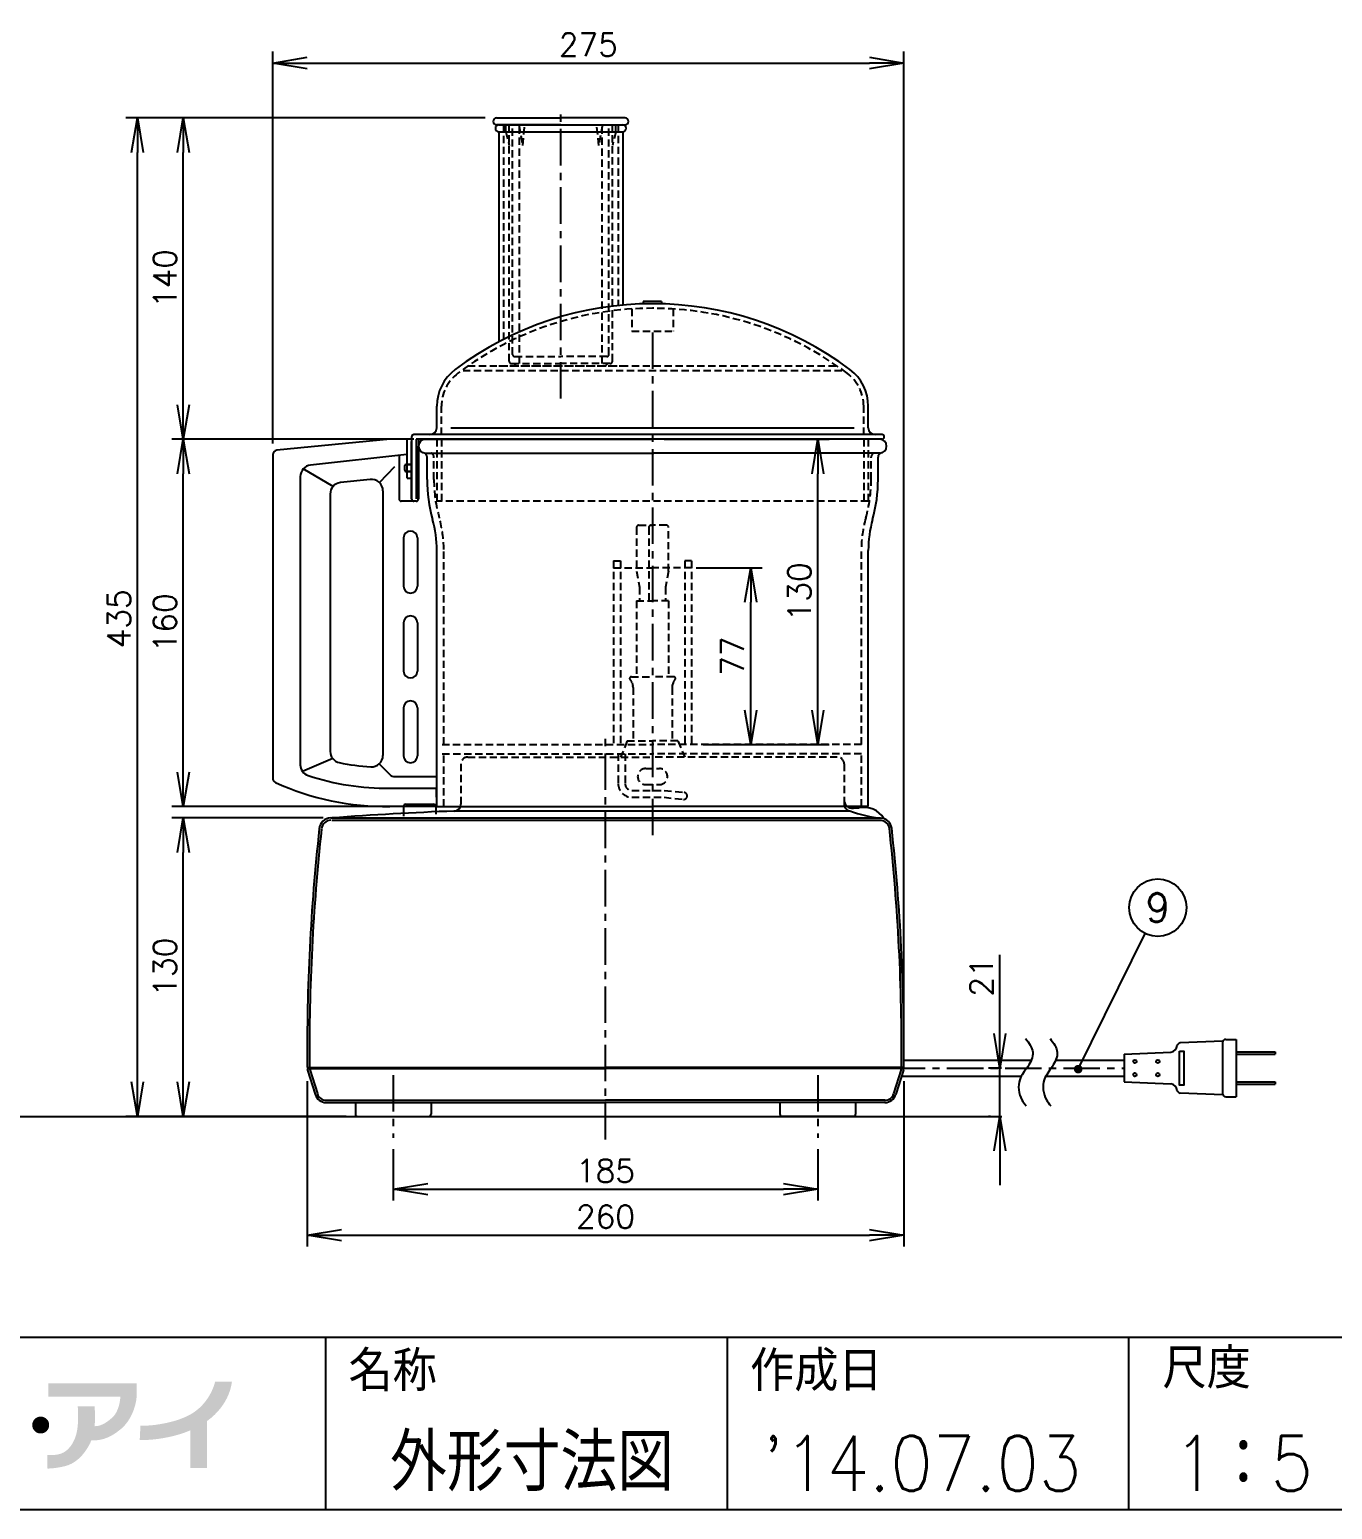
# Model space of a CAD drawing. Extents: x 115 to 2025, y 0 to 1377.
# Drawn here: x 586 to 1154, y 0 to 645 of the extents above; entities that cross this region are included whole.
import ezdxf
from ezdxf.enums import TextEntityAlignment as Align

# ---------------------------------------------------------------- set-up
doc = ezdxf.new("R2010")
doc.units = 0
doc.header["$LTSCALE"] = 0.5
doc.header["$MEASUREMENT"] = 0
doc.header["$PDMODE"] = 3
doc.header["$PDSIZE"] = 2.5
doc.linetypes.add('CENTER', pattern=[50.8, 31.75, -6.35, 6.35, -6.35])
doc.linetypes.add('HIDDEN', pattern=[9.525, 6.35, -3.175])
doc.layers.get('0').update_dxf_attribs({"linetype": 'CONTINUOUS'})
doc.layers.get('Defpoints').update_dxf_attribs({"linetype": 'CONTINUOUS'})
for name, color, linetype in [('DANMEN', 7, 'CONTINUOUS'), ('SUNPOU', 7, 'CONTINUOUS'), ('WAKU', 7, 'CONTINUOUS')]:
    doc.layers.add(name, color=color, linetype=linetype)
doc.styles.get("Standard").update_dxf_attribs({"font": 'romans.shx', "bigfont": 'extfont.shx'})
doc.dimstyles.get("Standard").update_dxf_attribs({"dimscale": 5, "dimtxt": 2, "dimasz": 3, "dimexe": 1, "dimexo": 1, "dimgap": 0.6, "dimtad": 3, "dimdec": 0, "dimzin": 0, "dimdsep": 46, "dimtxsty": 'STANDARD', "dimblk": 'OPEN', "dimcen": 1.5, "dimadec": 0, "dimazin": 0, "dimtfac": 1, "dimtdec": 0, "dimtmove": 0, "dimatfit": 0, "dimldrblk": 'OPEN', "dimfxl": 1, "dimtolj": 1, "dimtzin": 0, "dimarcsym": 0})

# ---------------------------------------------------------------- blocks, each defined once
blk = doc.blocks.new('_OPEN')
at = {"color": 0, "linetype": 'ByBlock'}
for p, q in [((-1, 0.167), (0, 0)), ((0, 0), (-1, -0.167)), ((0, 0), (-1, 0))]:
    blk.add_line(p, q, dxfattribs=at)
blk = doc.blocks.new('*D7')
at = {"layer": 'Defpoints', "color": 0}
for p in [(744.54, 161.93), (929.54, 161.93), (929.54, 139.52)]:
    blk.add_point(p, dxfattribs=at)
at = {"layer": 'SUNPOU', "color": 0, "lineweight": -2}
for p, q in [((744.54, 156.93), (744.54, 134.52)), ((929.54, 156.93), (929.54, 134.52)), ((759.54, 139.52), (914.54, 139.52))]:
    blk.add_line(p, q, dxfattribs=at)
at = {"layer": 'SUNPOU', "color": 0, "lineweight": -2, "xscale": 15, "yscale": 15, "zscale": 15, "rotation": 180}
blk.add_blockref('_OPEN', (744.54, 139.52), dxfattribs=at)
at = {"layer": 'SUNPOU', "color": 0, "lineweight": -2, "xscale": 15, "yscale": 15, "zscale": 15}
blk.add_blockref('_OPEN', (929.54, 139.52), dxfattribs=at)
at = {"layer": 'SUNPOU', "color": 0, "insert": (837.04, 147.52), "char_height": 10, "attachment_point": 5}
blk.add_mtext('\\A1;185', dxfattribs=at)
blk = doc.blocks.new('*D8')
at = {"layer": 'Defpoints', "color": 0}
for p in [(707.04, 191.55), (967.03, 191.55), (967.03, 119.52)]:
    blk.add_point(p, dxfattribs=at)
at = {"layer": 'SUNPOU', "color": 0, "lineweight": -2}
for p, q in [((707.04, 186.55), (707.04, 114.52)), ((967.03, 186.55), (967.03, 114.52)), ((722.04, 119.52), (952.03, 119.52))]:
    blk.add_line(p, q, dxfattribs=at)
at = {"layer": 'SUNPOU', "color": 0, "lineweight": -2, "xscale": 15, "yscale": 15, "zscale": 15, "rotation": 180}
blk.add_blockref('_OPEN', (707.04, 119.52), dxfattribs=at)
at = {"layer": 'SUNPOU', "color": 0, "lineweight": -2, "xscale": 15, "yscale": 15, "zscale": 15}
blk.add_blockref('_OPEN', (967.03, 119.52), dxfattribs=at)
at = {"layer": 'SUNPOU', "color": 0, "insert": (837.04, 127.52), "char_height": 10, "attachment_point": 5}
blk.add_mtext('\\A1;260', dxfattribs=at)
blk = doc.blocks.new('*D9')
at = {"layer": 'Defpoints', "color": 0}
for p in [(653.03, 466.26), (758.54, 466.26), (764.32, 306.25)]:
    blk.add_point(p, dxfattribs=at)
at = {"layer": 'SUNPOU', "color": 0, "lineweight": -2}
for p, q in [((753.54, 466.26), (648.03, 466.26)), ((653.03, 321.25), (653.03, 451.26)), ((759.32, 306.25), (648.03, 306.25))]:
    blk.add_line(p, q, dxfattribs=at)
at = {"layer": 'SUNPOU', "color": 0, "lineweight": -2, "xscale": 15, "yscale": 15, "zscale": 15}
for p, rotation in [((653.03, 466.26), 90), ((653.03, 306.25), 270)]:
    blk.add_blockref('_OPEN', p, dxfattribs=dict(at, rotation=rotation))
at = {"layer": 'SUNPOU', "color": 0, "insert": (645.03, 386.25), "char_height": 10, "attachment_point": 5, "rotation": 90}
blk.add_mtext('\\A1;160', dxfattribs=at)
blk = doc.blocks.new('*D10')
at = {"layer": 'Defpoints', "color": 0}
for p in [(653.03, 301.25), (718.94, 301.25), (679.61, 171.25)]:
    blk.add_point(p, dxfattribs=at)
at = {"layer": 'SUNPOU', "color": 0, "lineweight": -2}
for p, q in [((713.94, 301.25), (648.03, 301.25)), ((653.03, 186.25), (653.03, 286.25)), ((674.61, 171.25), (648.03, 171.25))]:
    blk.add_line(p, q, dxfattribs=at)
at = {"layer": 'SUNPOU', "color": 0, "lineweight": -2, "xscale": 15, "yscale": 15, "zscale": 15}
for p, rotation in [((653.03, 301.25), 90), ((653.03, 171.25), 270)]:
    blk.add_blockref('_OPEN', p, dxfattribs=dict(at, rotation=rotation))
at = {"layer": 'SUNPOU', "color": 0, "insert": (645.03, 236.25), "char_height": 10, "attachment_point": 5, "rotation": 90}
blk.add_mtext('\\A1;130', dxfattribs=at)
blk = doc.blocks.new('*D11')
at = {"layer": 'Defpoints', "color": 0}
for p in [(1008.88, 192.3), (1014.67, 192.3), (1009.78, 171.25)]:
    blk.add_point(p, dxfattribs=at)
at = {"layer": 'SUNPOU', "color": 0, "lineweight": -2}
for p, q in [((1008.88, 207.3), (1008.88, 241.63)), ((1009.67, 192.3), (1003.88, 192.3)), ((1008.88, 171.25), (1008.88, 192.3)), ((1004.78, 171.25), (1003.88, 171.25)), ((1008.88, 156.25), (1008.88, 141.25))]:
    blk.add_line(p, q, dxfattribs=at)
at = {"layer": 'SUNPOU', "color": 0, "lineweight": -2, "xscale": 15, "yscale": 15, "zscale": 15}
for p, rotation in [((1008.88, 192.3), 270), ((1008.88, 171.25), 90)]:
    blk.add_blockref('_OPEN', p, dxfattribs=dict(at, rotation=rotation))
at = {"layer": 'SUNPOU', "color": 0, "insert": (1000.88, 231.97), "char_height": 10, "attachment_point": 5, "rotation": 90}
blk.add_mtext('\\A1;21', dxfattribs=at)
blk = doc.blocks.new('*D13')
at = {"layer": 'Defpoints', "color": 0}
for p in [(871.54, 410.26), (900.31, 410.26), (874.54, 333.26)]:
    blk.add_point(p, dxfattribs=at)
at = {"layer": 'SUNPOU', "color": 0, "lineweight": -2}
for p, q in [((876.54, 410.26), (905.31, 410.26)), ((900.31, 348.26), (900.31, 395.26)), ((879.54, 333.26), (905.31, 333.26))]:
    blk.add_line(p, q, dxfattribs=at)
at = {"layer": 'SUNPOU', "color": 0, "lineweight": -2, "xscale": 15, "yscale": 15, "zscale": 15}
for p, rotation in [((900.31, 410.26), 90), ((900.31, 333.26), 270)]:
    blk.add_blockref('_OPEN', p, dxfattribs=dict(at, rotation=rotation))
at = {"layer": 'SUNPOU', "color": 0, "insert": (892.31, 371.76), "char_height": 10, "attachment_point": 5, "rotation": 90}
blk.add_mtext('\\A1;77', dxfattribs=at)
blk = doc.blocks.new('*D28')
at = {"layer": 'Defpoints', "color": 0}
for p in [(653.03, 606.26), (789.54, 606.26), (754.54, 466.26)]:
    blk.add_point(p, dxfattribs=at)
at = {"layer": 'SUNPOU', "color": 0, "lineweight": -2}
for p, q in [((784.54, 606.26), (648.03, 606.26)), ((653.03, 481.26), (653.03, 591.26)), ((749.54, 466.26), (648.03, 466.26))]:
    blk.add_line(p, q, dxfattribs=at)
at = {"layer": 'SUNPOU', "color": 0, "lineweight": -2, "xscale": 15, "yscale": 15, "zscale": 15}
for p, rotation in [((653.03, 606.26), 90), ((653.03, 466.26), 270)]:
    blk.add_blockref('_OPEN', p, dxfattribs=dict(at, rotation=rotation))
at = {"layer": 'SUNPOU', "color": 0, "insert": (645.03, 536.26), "char_height": 10, "attachment_point": 5, "rotation": 90}
blk.add_mtext('\\A1;140', dxfattribs=at)
blk = doc.blocks.new('*D29')
at = {"layer": 'Defpoints', "color": 0}
for p in [(633.03, 606.26), (789.54, 606.26), (729.04, 171.25)]:
    blk.add_point(p, dxfattribs=at)
at = {"layer": 'SUNPOU', "color": 0, "lineweight": -2}
for p, q in [((784.54, 606.26), (628.03, 606.26)), ((633.03, 186.25), (633.03, 591.26)), ((724.04, 171.25), (628.03, 171.25))]:
    blk.add_line(p, q, dxfattribs=at)
at = {"layer": 'SUNPOU', "color": 0, "lineweight": -2, "xscale": 15, "yscale": 15, "zscale": 15}
for p, rotation in [((633.03, 606.26), 90), ((633.03, 171.25), 270)]:
    blk.add_blockref('_OPEN', p, dxfattribs=dict(at, rotation=rotation))
at = {"layer": 'SUNPOU', "color": 0, "insert": (625.03, 388.02), "char_height": 10, "attachment_point": 5, "rotation": 90}
blk.add_mtext('\\A1;435', dxfattribs=at)
blk = doc.blocks.new('*D35')
at = {"layer": 'Defpoints', "color": 0}
for p in [(857.54, 466.26), (929.54, 466.26), (874.54, 333.26)]:
    blk.add_point(p, dxfattribs=at)
at = {"layer": 'SUNPOU', "color": 0, "lineweight": -2}
for p, q in [((862.54, 466.26), (934.54, 466.26)), ((929.54, 348.26), (929.54, 451.26)), ((879.54, 333.26), (934.54, 333.26))]:
    blk.add_line(p, q, dxfattribs=at)
at = {"layer": 'SUNPOU', "color": 0, "lineweight": -2, "xscale": 15, "yscale": 15, "zscale": 15}
for p, rotation in [((929.54, 466.26), 90), ((929.54, 333.26), 270)]:
    blk.add_blockref('_OPEN', p, dxfattribs=dict(at, rotation=rotation))
at = {"layer": 'SUNPOU', "color": 0, "insert": (921.54, 399.76), "char_height": 10, "attachment_point": 5, "rotation": 90}
blk.add_mtext('\\A1;130', dxfattribs=at)
blk = doc.blocks.new('*D52')
at = {"layer": 'Defpoints', "color": 0}
for p in [(967.03, 630.18), (692.04, 459.46), (967.03, 188.8)]:
    blk.add_point(p, dxfattribs=at)
at = {"layer": 'SUNPOU', "color": 0, "lineweight": -2}
for p, q in [((692.04, 464.46), (692.04, 635.18)), ((967.03, 193.8), (967.03, 635.18)), ((707.04, 630.18), (952.03, 630.18))]:
    blk.add_line(p, q, dxfattribs=at)
at = {"layer": 'SUNPOU', "color": 0, "lineweight": -2, "xscale": 15, "yscale": 15, "zscale": 15, "rotation": 180}
blk.add_blockref('_OPEN', (692.04, 630.18), dxfattribs=at)
at = {"layer": 'SUNPOU', "color": 0, "lineweight": -2, "xscale": 15, "yscale": 15, "zscale": 15}
blk.add_blockref('_OPEN', (967.03, 630.18), dxfattribs=at)
at = {"layer": 'SUNPOU', "color": 0, "insert": (829.53, 638.18), "char_height": 10, "attachment_point": 5}
blk.add_mtext('\\A1;275', dxfattribs=at)

msp = doc.modelspace()

# ---------------------------------------------------------------- hatches: boundary and pattern name
at = {"layer": 'WAKU'}
h = msp.add_hatch(color=1, dxfattribs=at)
edge = h.paths.add_edge_path()
edge.add_spline(control_points=[(632.75, 50.8), (632.75, 50.8), (632.75, 54.88), (632.75, 54.88), (632.75, 54.88), (594.26, 54.88), (594.26, 54.88), (594.26, 54.88), (594.26, 49.08), (594.26, 49.08), (594.26, 49.08), (625.63, 49.08), (625.63, 49.08), (625.52, 47.53), (624.97, 42.7), (622.25, 40.16), (618.98, 37.12), (616.6, 36.25), (614.42, 36.25), (614.41, 36.25), (614.4, 36.25), (614.38, 36.25), (614.84, 40.73), (614.34, 44.95), (614.34, 44.95), (614.34, 44.95), (606.95, 44.95), (606.95, 44.95), (606.95, 44.95), (607.43, 43.71), (607.1, 37.26), (606.73, 30.3), (603.69, 26.46), (601.01, 24.87), (598.32, 23.27), (593.82, 23.7), (593.82, 23.7), (593.82, 23.7), (593.82, 17.83), (593.82, 17.83), (593.82, 17.83), (596.14, 17.62), (601.22, 18.78), (605.72, 19.79), (609.6, 23.21), (612.46, 28.85), (612.53, 28.99), (612.81, 29.87), (612.87, 30.02), (616.36, 30.06), (620.34, 30.32), (626.02, 35.16), (630.44, 38.93), (632.17, 44.84), (632.62, 48.07), (632.62, 48.07), (632.75, 50.8), (632.75, 50.8)], knot_values=[0, 0, 0, 0, 1, 1, 1, 2, 2, 2, 3, 3, 3, 4, 4, 4, 5, 5, 5, 6, 6, 6, 7, 7, 7, 8, 8, 8, 9, 9, 9, 10, 10, 10, 11, 11, 11, 12, 12, 12, 13, 13, 13, 14, 14, 14, 15, 15, 15, 16, 16, 16, 17, 17, 17, 18, 18, 18, 19, 19, 19, 19], degree=3, periodic=0)
h = msp.add_hatch(color=1, dxfattribs=at)
edge = h.paths.add_edge_path()
edge.add_spline(control_points=[(674.23, 55.69), (674.23, 55.69), (666.91, 55.69), (666.91, 55.69), (666.89, 55.57), (664.79, 45.48), (654.9, 40.72), (651.18, 38.93), (647.89, 38.14), (645.1, 37.55), (638.95, 36.25), (634.42, 36.46), (634.37, 36.46), (634.37, 36.46), (634.05, 30.24), (634.05, 30.24), (634.26, 30.23), (639.39, 29.98), (646.39, 31.46), (649.17, 32.05), (652.38, 32.86), (656.11, 34.45), (656.11, 34.45), (656.11, 18.05), (656.11, 18.05), (656.11, 18.05), (663.36, 18.05), (663.36, 18.05), (663.36, 18.05), (663.36, 38.48), (663.36, 38.48), (673.54, 45.8), (674.12, 55.2), (674.23, 55.69)], knot_values=[0, 0, 0, 0, 1, 1, 1, 2, 2, 2, 3, 3, 3, 4, 4, 4, 5, 5, 5, 6, 6, 6, 7, 7, 7, 8, 8, 8, 9, 9, 9, 10, 10, 10, 11, 11, 11, 11], degree=3, periodic=0)
h = msp.add_hatch(color=1, dxfattribs=at)
edge = h.paths.add_edge_path()
edge.add_spline(control_points=[(594.59, 36.76), (594.59, 34.72), (592.93, 33.07), (590.89, 33.07), (588.85, 33.07), (587.2, 34.72), (587.2, 36.76), (587.2, 38.8), (588.85, 40.45), (590.89, 40.45), (592.93, 40.45), (594.59, 38.8), (594.59, 36.76)], knot_values=[0, 0, 0, 0, 1, 1, 1, 2, 2, 2, 3, 3, 3, 4, 4, 4, 4], degree=3, periodic=0)

# ---------------------------------------------------------------- linework, layer by layer
at = {"color": 2}
for p, q in [((789.54, 606.26), (817.54, 606.26)), ((845.54, 606.26), (817.54, 606.26)), ((817.54, 603.26), (789.54, 603.26)), ((790.54, 603.26), (844.54, 603.26)), ((790.54, 600.26), (844.54, 600.26)), ((790.54, 600.26), (790.54, 508.68)), ((817.54, 603.26), (845.54, 603.26)), ((844.54, 600.26), (844.54, 524.72)), ((763.54, 471.25), (763.54, 480.62)), ((951.54, 471.25), (951.54, 480.62)), ((769.68, 471.26), (945.39, 471.26)), ((743.14, 466.26), (693.82, 461.45)), ((750.49, 466.26), (743.14, 466.26)), ((752.54, 466.26), (745.54, 466.26)), ((750.49, 466.26), (750.49, 459.63)), ((750.54, 455.26), (750.54, 466.26)), ((752.54, 467.26), (752.54, 440.26)), ((752.54, 440.26), (752.54, 465.26)), ((957.54, 468.26), (753.54, 468.26)), ((754.54, 466.26), (754.54, 440.26)), ((957.54, 466.26), (754.54, 466.26)), ((755.54, 466.26), (755.54, 440.26)), ((758.04, 466.26), (857.54, 466.26)), ((956.54, 466.26), (857.54, 466.26)), ((692.04, 459.46), (692.04, 318.54)), ((750.49, 459.63), (708.5, 455)), ((747.04, 459.19), (747.04, 440.26)), ((755.54, 463.26), (755.54, 440.26)), ((755.54, 440.26), (755.54, 463.26)), ((755.54, 463.26), (755.54, 440.26)), ((758.54, 460.26), (858.04, 460.26)), ((759.26, 448.71), (759.26, 458.42)), ((956.54, 460.26), (857.54, 460.26)), ((955.81, 448.71), (955.81, 458.42)), ((718.31, 445.73), (705.31, 453.37)), ((738.51, 447.4), (745.25, 454.33)), ((749.54, 452.76), (749.54, 454.76)), ((750.04, 455.26), (752.54, 455.26)), ((750.04, 452.26), (752.54, 452.26)), ((752.54, 455.26), (750.51, 455.26)), ((750.51, 455.26), (750.51, 452.26)), ((752.54, 452.26), (750.51, 452.26)), ((750.54, 449.26), (750.54, 452.26)), ((704.04, 450.03), (704.04, 324.46)), ((734.5, 448.77), (721.5, 447.36)), ((750.54, 449.26), (752.54, 449.26)), ((717.04, 442.39), (717.04, 330.27)), ((740.04, 443.8), (740.04, 328.47)), ((754.54, 439.26), (748.04, 439.26)), ((754.54, 439.26), (753.54, 439.26)), ((749.04, 423.26), (749.04, 402.26)), ((755.04, 423.26), (755.04, 402.26)), ((763.54, 306.26), (763.54, 417.77)), ((951.54, 306.26), (951.54, 417.77)), ((749.04, 386.26), (749.04, 365.26)), ((755.04, 386.26), (755.04, 365.26)), ((749.04, 349.26), (749.04, 328.26)), ((755.04, 349.26), (755.04, 328.26)), ((718.15, 327.12), (704.98, 321.53)), ((738.45, 324.81), (743.06, 320.15)), ((745.19, 319.26), (763.18, 319.26)), ((742.93, 314.26), (763.32, 314.26)), ((763.54, 306.26), (763.32, 314.26)), ((763.03, 306.26), (743.04, 306.26)), ((749.04, 306.25), (749.04, 302.06)), ((750.04, 307.25), (762.04, 307.25)), ((763.04, 306.26), (763.03, 306.26)), ((763.04, 306.26), (857.54, 306.26)), ((763.04, 306.25), (773.87, 306.26)), ((763.54, 306.26), (763.04, 306.26)), ((763.04, 306.25), (763.04, 302.86)), ((943.6, 304.26), (770.9, 304.26)), ((951.54, 306.26), (857.54, 306.26)), ((945.04, 305.55), (947.53, 305.62)), ((717.29, 301.25), (956.84, 301.25)), ((717.81, 300.25), (957.19, 300.25)), ((1106.09, 203.98), (1087.48, 203.25)), ((707.04, 192.55), (837.04, 192.55)), ((707.08, 192.05), (837.04, 192.05)), ((707.22, 191.39), (710.51, 180.9)), ((708.19, 191.66), (711.47, 181.17)), ((967.04, 192.55), (837.04, 192.55)), ((966.99, 192.05), (837.04, 192.05)), ((965.89, 191.66), (962.6, 181.17)), ((966.85, 191.39), (963.56, 180.9)), ((1106.09, 180.62), (1087.48, 181.35)), ((715.32, 178.25), (837.04, 178.25)), ((715.32, 177.25), (837.04, 177.25)), ((728.04, 177.25), (728.04, 172.25)), ((761.04, 177.25), (761.04, 172.25)), ((958.75, 178.25), (837.04, 178.25)), ((958.75, 177.25), (837.04, 177.25)), ((913.04, 177.25), (913.04, 172.25)), ((946.04, 177.25), (946.04, 172.25)), ((729.04, 171.25), (760.04, 171.25)), ((945.04, 171.25), (914.04, 171.25))]:
    msp.add_line(p, q, dxfattribs=at)
msp.add_lwpolyline([(1087.19, 199.7), (1089.01, 199.7), (1089.01, 184.9), (1087.19, 184.9)], close=True, dxfattribs=at)
for centre in [(1067.73, 195.19), (1077.73, 195.19), (1067.73, 189.41), (1077.73, 189.41)]:
    msp.add_circle(centre, 0.75, dxfattribs=at)
for centre, radius, start, end in [((789.54, 604.76), 1.5, 90, 270), ((845.54, 604.76), 1.5, 270, 90), ((790.54, 601.76), 1.5, 90, 270), ((844.54, 601.76), 1.5, 270, 90), ((857.54, 382.1), 143.22, 53.08971, 126.91029), ((783.54, 480.62), 20, 126.91029, 180), ((931.54, 480.62), 20, 0, 53.08971), ((760.54, 471.26), 3, 270, 0), ((954.54, 471.26), 3, 180, 270), ((753.54, 467.26), 1, 90, 180), ((758.54, 463.26), 3, 90, 270), ((956.54, 463.26), 3, 270, 90), ((957.54, 467.26), 1, 270, 90), ((694.04, 459.46), 2, 96.20345, 180), ((757.26, 458.42), 2, 0, 75.21098), ((957.81, 458.42), 2, 104.78902, 180), ((709.04, 450.03), 5, 96.20345, 180), ((750.04, 454.76), 0.5, 90, 180), ((750.04, 452.76), 0.5, 180, 270), ((722.04, 442.39), 5, 96.20345, 180), ((735.04, 443.8), 5, 360, 96.20345), ((823.33, 448.71), 64.07, 180, 195.73795), ((891.74, 448.71), 64.07, 344.26205, 0), ((748.04, 440.26), 1, 180, 270), ((753.54, 440.26), 1, 180, 270), ((754.54, 440.26), 1, 270, 0), ((754.54, 440.26), 1, 270, 0), ((752.04, 423.26), 3, 0, 180), ((713.54, 417.77), 50, 0, 15.73795), ((1001.54, 417.77), 50, 164.26205, 180), ((752.04, 402.26), 3, 180, 0), ((752.04, 386.26), 3, 0, 180), ((752.04, 365.26), 3, 180, 0), ((752.04, 349.26), 3, 0, 180), ((722.04, 330.27), 5, 180, 258.12829), ((709.04, 324.46), 5, 180, 251.7437), ((741.51, 422.91), 99.66, 258.12829, 266.07851), ((735.04, 328.47), 5, 266.07851, 360), ((752.04, 328.26), 3, 180, 0), ((694.04, 318.54), 2, 180, 245.54145), ((741.51, 422.91), 116.66, 245.54145, 270.74956), ((741.51, 422.91), 108.66, 251.7437, 270.74956), ((745.19, 322.26), 3, 224.66493, 270), ((824.96, -1123.45), 1428.73, 92.15721, 94.30086), ((750.04, 306.25), 1, 90, 180), ((762.04, 306.25), 1, 0, 90), ((771.04, 307.26), 3, 272.64982, 0), ((944.51, 308.98), 3.48, 176.38995, 278.74357), ((944.04, 307.26), 3, 180, 259.4759), ((961.6, 352.46), 51.44, 249.38909, 265.18759), ((949.8, 295.99), 9.89, 30.16952, 103.29384), ((717.29, 296.25), 5, 90, 177.09301), ((717.29, 296.25), 4, 90, 177.09301), ((956.78, 296.22), 4, 6.30017, 84.21737), ((956.78, 296.22), 5, 6.30017, 84.21737), ((83.15, 199.96), 882.92, 359.53217, 6.29716), ((83.15, 199.96), 883.92, 359.53217, 6.28809), ((1590.94, 199.96), 883.93, 173.72939, 180.46782), ((1590.94, 199.96), 882.93, 173.72941, 180.46782), ((1082.9, 202.51), 3.34, 278.34174, 352.96053), ((1087.68, 201.76), 1.5, 97.84918, 166.99512), ((712.04, 192.74), 5, 180, 182.17484), ((712.04, 192.74), 5, 180, 182.17484), ((712.04, 192.74), 5, 187.92918, 195.70864), ((712.04, 192.74), 5, 187.92918, 195.70864), ((712.04, 192.74), 4.5, 182.41662, 188.81686), ((712.04, 192.74), 4, 180, 195.70864), ((962.04, 192.74), 4, 344.29136, 0), ((962.04, 192.74), 4.5, 351.18314, 357.58338), ((962.04, 192.74), 5, 344.29136, 352.07082), ((962.04, 192.74), 5, 344.29136, 352.07082), ((962.04, 192.74), 5, 357.82516, 0), ((962.04, 192.74), 5, 357.82516, 0), ((715.32, 182.25), 5, 195.70864, 270), ((715.32, 182.25), 4, 195.70864, 270), ((958.75, 182.25), 4, 270, 344.29136), ((958.75, 182.25), 5, 270, 344.29136), ((1082.9, 182.09), 3.34, 7.03947, 81.65826), ((1087.68, 182.83), 1.5, 193.00488, 262.15082), ((729.04, 172.25), 1, 180, 270), ((760.04, 172.25), 1, 270, 0), ((914.04, 172.25), 1, 180, 270), ((945.04, 172.25), 1, 270, 0)]:
    msp.add_arc(centre, radius, start, end, dxfattribs=at)
at = {"layer": 'DANMEN', "color": 2, "linetype": 'CENTER'}
for p, q in [((817.54, 483.96), (817.54, 609.25)), ((857.54, 512.77), (857.54, 291.53)), ((837.04, 161.13), (837.04, 337.15)), ((744.54, 189.24), (744.54, 161.93)), ((929.54, 189.24), (929.54, 161.93)), ((960.42, 192.3), (1063.01, 192.3))]:
    msp.add_line(p, q, dxfattribs=at)
at = {"layer": 'DANMEN', "color": 2, "linetype": 'HIDDEN'}
for p, q in [((792.54, 603.26), (792.54, 509.72)), ((793.54, 600.26), (793.54, 603.26)), ((793.54, 600.26), (795.04, 594.26)), ((795.04, 500.25), (795.04, 603.26)), ((796.54, 503.25), (796.54, 603.26)), ((799.29, 603.26), (801, 594.26)), ((799.54, 499.25), (799.54, 601.95)), ((801, 594.26), (801.85, 603.26)), ((834.08, 594.26), (833.22, 603.26)), ((835.79, 603.26), (834.08, 594.26)), ((835.54, 499.25), (835.54, 601.95)), ((838.54, 503.25), (838.54, 603.26)), ((840.04, 500.25), (840.04, 603.26)), ((841.54, 600.26), (840.04, 594.26)), ((841.54, 600.26), (841.54, 603.26)), ((842.54, 603.26), (842.54, 524.53)), ((848.54, 523.03), (848.54, 513.32)), ((866.54, 523.03), (866.54, 513.32)), ((848.54, 513.32), (866.54, 513.32)), ((777.03, 498.25), (938.04, 498.25)), ((790.54, 498.25), (844.54, 498.25)), ((796.04, 499.25), (817.54, 499.25)), ((798.04, 498.25), (797.04, 499.25)), ((797.54, 502.25), (817.54, 502.25)), ((837.54, 502.25), (817.54, 502.25)), ((839.04, 499.25), (817.54, 499.25)), ((837.04, 498.25), (838.04, 499.25)), ((774.94, 496.25), (940.13, 496.25)), ((765.54, 468.25), (765.54, 480.62)), ((949.54, 468.25), (949.54, 480.62)), ((763.54, 466.26), (763.54, 439.26)), ((765.54, 466.26), (765.54, 439.26)), ((949.54, 466.26), (949.54, 439.26)), ((951.54, 466.26), (951.54, 439.26)), ((762.26, 448.71), (762.26, 458.42)), ((952.81, 448.71), (952.81, 458.42)), ((951.54, 439.26), (763.54, 439.26)), ((850.54, 427.79), (850.54, 408.79)), ((851.54, 428.79), (857.54, 428.79)), ((855.9, 427.79), (855.9, 395.79)), ((863.54, 428.79), (857.54, 428.79)), ((864.54, 408.79), (864.54, 427.79)), ((766.54, 333.26), (766.54, 418.18)), ((840.54, 413.26), (840.54, 333.26)), ((840.54, 413.26), (843.54, 413.26)), ((843.54, 413.26), (843.54, 333.26)), ((871.54, 413.26), (871.54, 333.26)), ((874.54, 413.26), (871.54, 413.26)), ((874.54, 413.26), (874.54, 333.26)), ((948.54, 333.26), (948.54, 418.18)), ((840.54, 410.26), (857.54, 410.26)), ((850.54, 408.79), (851.9, 401.79)), ((874.54, 410.26), (857.54, 410.26)), ((864.54, 408.79), (863.17, 401.79)), ((851.9, 401.79), (851.9, 395.79)), ((863.17, 401.79), (863.17, 395.79)), ((850.54, 395.79), (857.54, 395.79)), ((850.54, 395.79), (850.54, 362.79)), ((864.54, 395.79), (857.54, 395.79)), ((864.54, 395.79), (864.54, 362.79)), ((848.29, 362.79), (857.54, 362.79)), ((866.79, 362.79), (857.54, 362.79)), ((848.61, 360.1), (848.93, 358.94)), ((849.04, 358.14), (849.04, 334.79)), ((866.04, 358.14), (866.04, 334.79)), ((866.46, 360.1), (866.14, 358.94)), ((765.8, 333.26), (857.54, 333.26)), ((765.91, 329.26), (857.54, 329.26)), ((766.54, 306.26), (766.54, 329.26)), ((842.54, 329.26), (842.54, 316.26)), ((846.54, 334.79), (843.54, 327.79)), ((845.54, 329.26), (845.54, 316.26)), ((846.54, 334.79), (857.54, 334.79)), ((868.54, 334.79), (857.54, 334.79)), ((948.54, 333.26), (857.54, 333.26)), ((948.54, 329.26), (857.54, 329.26)), ((868.54, 334.79), (871.54, 327.79)), ((948.54, 306.26), (948.54, 329.26)), ((774.04, 324.79), (774.04, 307.26)), ((777.04, 327.79), (857.54, 327.79)), ((854.54, 322.79), (860.54, 322.79)), ((938.04, 327.79), (857.54, 327.79)), ((941.04, 324.79), (941.04, 307.26)), ((848.54, 313.26), (862.64, 313.26)), ((848.54, 310.26), (862.54, 310.26)), ((854.54, 315.79), (860.54, 315.79)), ((862.54, 310.26), (871.04, 309.36)), ((862.64, 313.26), (871.24, 312.35))]:
    msp.add_line(p, q, dxfattribs=at)
at = {"layer": 'DANMEN', "color": 2}
for p, q in [((861.48, 526.25), (853.48, 526.25)), ((853.48, 526.25), (853.48, 525.25)), ((861.48, 526.25), (861.48, 525.25)), ((1105.93, 203.3), (1105.93, 181.3)), ((1107.43, 204.8), (1111.93, 204.8)), ((1111.93, 204.8), (1111.93, 179.8)), ((967.19, 195.8), (1022.58, 195.8)), ((1033.27, 195.8), (1063.01, 195.8)), ((1063.01, 198.3), (1083.39, 199.2)), ((1063.01, 198.3), (1063.01, 186.3)), ((1111.93, 199.3), (1128.93, 199.3)), ((1111.93, 198.3), (1128.93, 198.3)), ((1128.93, 199.3), (1128.93, 198.3)), ((966.04, 188.8), (1018.28, 188.8)), ((1028.97, 188.8), (1063.01, 188.8)), ((1063.01, 186.3), (1083.39, 185.4)), ((1111.93, 186.3), (1128.93, 186.3)), ((1111.93, 185.3), (1128.93, 185.3)), ((1128.93, 186.3), (1128.93, 185.3)), ((1107.43, 179.8), (1111.93, 179.8)), ((203.73, 171.25), (1009.78, 171.25))]:
    msp.add_line(p, q, dxfattribs=at)
at = {"layer": 'DANMEN', "color": 2, "linetype": 'HIDDEN'}
for centre, radius, start, end in [((857.54, 382.1), 141.22, 53.08971, 126.91029), ((797.54, 503.25), 1, 180, 270), ((837.54, 503.25), 1, 270, 0), ((796.04, 500.25), 1, 180, 270), ((839.04, 500.25), 1, 270, 0), ((783.54, 480.62), 18, 126.91029, 180), ((931.54, 480.62), 18, 0, 53.08971), ((760.26, 458.42), 2, 0, 66.51736), ((954.81, 458.42), 2, 113.48264, 180), ((823.33, 448.71), 61.07, 180, 195.95043), ((891.74, 448.71), 61.07, 344.04957, 0), ((716.54, 418.18), 50, 0, 15.95043), ((851.54, 427.79), 1, 90, 180), ((856.9, 427.79), 1, 90, 180), ((863.54, 427.79), 1, 0, 90), ((998.54, 418.18), 50, 164.04957, 180), ((848.29, 362.04), 0.75, 90, 226.78156), ((845.72, 359.31), 3, 15.29414, 46.78156), ((869.35, 359.31), 3, 133.21844, 164.70586), ((866.79, 362.04), 0.75, 313.21844, 90), ((846.04, 358.14), 3, 0, 15.29414), ((869.04, 358.14), 3, 164.70586, 180), ((777.04, 324.79), 3, 90, 180), ((854.54, 319.29), 3.5, 90, 270), ((860.54, 319.29), 3.5, 270, 90), ((938.04, 324.79), 3, 0, 90), ((848.54, 316.26), 6, 180, 270), ((848.54, 316.26), 3, 180, 270), ((871.14, 310.85), 1.5, 266.18593, 356.18593), ((871.14, 310.85), 1.5, 356.18593, 86.18593)]:
    msp.add_arc(centre, radius, start, end, dxfattribs=at)
at = {"layer": 'DANMEN', "color": 2}
for centre, start, end in [((1107.43, 203.3), 90, 180), ((1107.43, 181.3), 180, 270)]:
    msp.add_arc(centre, 1.5, start, end, dxfattribs=at)
for points in [[(1020.07, 205.13), (1021.55, 203.2), (1024.49, 199.36), (1021.21, 192.6), (1016.3, 187.08), (1017.16, 179.77), (1019.71, 176.68), (1020.38, 175.86)], [(1030.75, 205.13), (1032.23, 203.2), (1035.18, 199.36), (1031.89, 192.6), (1026.99, 187.08), (1027.84, 179.77), (1030.39, 176.68), (1031.07, 175.86)]]:
    msp.add_open_spline(points, degree=3, knots=[0, 0, 0, 0, 6.745109, 13.401457, 20.028677, 28.874251, 32.062312, 32.062312, 32.062312, 32.062312], dxfattribs=at)
at = {"layer": 'SUNPOU'}
msp.add_circle((1077.71, 262.18), 12.5, dxfattribs=at)
at = {"layer": 'WAKU', "color": 6}
for p, q in [((115, 75), (2025, 75)), ((115, 0), (2025, 0))]:
    msp.add_line(p, q, dxfattribs=at)
at = {"layer": 'WAKU', "color": 7}
for p, q in [((715, 75), (715, 0)), ((890, 75), (890, 0)), ((1065, 75), (1065, 0))]:
    msp.add_line(p, q, dxfattribs=at)

# ---------------------------------------------------------------- texts
at = {"layer": 'SUNPOU'}
msp.add_text('9', height=12.5, dxfattribs=at).set_placement((1077.71, 262.18), align=Align.MIDDLE)
at = {"layer": 'WAKU'}
for s, p in [('名称', (725.02, 51.55)), ('尺度', (1079.76, 52.71)), ('作成日', (900.02, 51.55))]:
    msp.add_text(s, height=17.5, dxfattribs=at).set_placement(p)
at = {"layer": 'WAKU', "color": 1, "width": 0.9}
for s, height, p in [('外形寸法図', 25, (805, 8.02)), ("'14.07.03", 24, (975, 8.02)), ('1：5', 24, (1115, 8.02))]:
    msp.add_text(s, height=height, dxfattribs=at).set_placement(p, align=Align.CENTER)

# ---------------------------------------------------------------- dimensions: what is measured, and where the dimension line sits
at = {"layer": 'SUNPOU'}
dim = msp.add_linear_dim(base=(967.03, 630.18), p1=(692.04, 459.46), p2=(967.03, 188.8), dimstyle='STANDARD', dxfattribs=at)
dim.commit()
dim.dimension.update_dxf_attribs({"geometry": '*D52', "text_midpoint": (829.53, 638.18)})
dim = msp.add_linear_dim(base=(633.03, 606.26), p1=(729.04, 171.25), p2=(789.54, 606.26), angle=90, dimstyle='STANDARD', override={"dimtmove": 0}, dxfattribs=at)
dim.commit()
dim.dimension.update_dxf_attribs({"geometry": '*D29', "text_midpoint": (633.03, 388.02), "dimtype": 160})
for base, p1, p2, picture, middle in [((653.03, 606.26), (754.54, 466.26), (789.54, 606.26), '*D28', (645.03, 536.26)), ((900.31, 410.26), (874.54, 333.26), (871.54, 410.26), '*D13', (892.31, 371.76)), ((653.03, 301.25), (679.61, 171.25), (718.94, 301.25), '*D10', (645.03, 236.25)), ((1008.88, 192.3), (1009.78, 171.25), (1014.67, 192.3), '*D11', (1000.88, 231.97))]:
    dim = msp.add_linear_dim(base=base, p1=p1, p2=p2, angle=90, dimstyle='STANDARD', dxfattribs=at)
    dim.commit()
    dim.dimension.update_dxf_attribs({"geometry": picture, "text_midpoint": middle})
dim = msp.add_linear_dim(base=(653.03, 466.26), p1=(764.32, 306.25), p2=(758.54, 466.26), angle=90, dimstyle='STANDARD', override={"dimtmove": 0}, dxfattribs=at)
dim.commit()
dim.dimension.update_dxf_attribs({"geometry": '*D9', "text_midpoint": (645.03, 386.25)})
dim = msp.add_linear_dim(base=(929.54, 466.26), p1=(874.54, 333.26), p2=(857.54, 466.26), angle=90, text='130', dimstyle='STANDARD', dxfattribs=at)
dim.commit()
dim.dimension.update_dxf_attribs({"geometry": '*D35', "text_midpoint": (921.54, 399.76)})
for base, p1, p2, picture, middle in [((967.03, 119.52), (707.04, 191.55), (967.03, 191.55), '*D8', (837.04, 119.52)), ((929.54, 139.52), (744.54, 161.93), (929.54, 161.93), '*D7', (837.04, 139.52))]:
    dim = msp.add_linear_dim(base=base, p1=p1, p2=p2, dimstyle='STANDARD', override={"dimtmove": 0}, dxfattribs=at)
    dim.commit()
    dim.dimension.update_dxf_attribs({"geometry": picture, "text_midpoint": middle, "dimtype": 160})

# ---------------------------------------------------------------- leaders
msp.add_leader([(1043.03, 191.82), (1072.18, 250.97)], dimstyle='STANDARD', override={"dimldrblk": 'DotSmall'}, dxfattribs=at)

doc.saveas('drawing.dxf')
